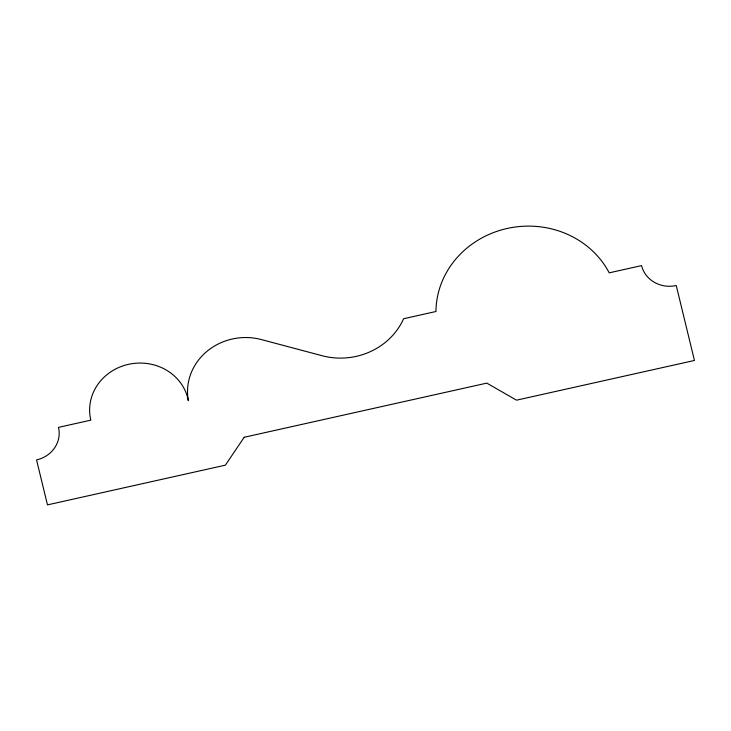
<?xml version="1.0" encoding="UTF-8"?>
<svg xmlns="http://www.w3.org/2000/svg" width="731" height="731" viewBox="0 0 731 731"><rect width="100%" height="100%" fill="white"/><g stroke="black" fill="none" stroke-linecap="round" stroke-linejoin="round"><path stroke-width="1.1" d="M244.191 437.266L225.395 465.163L47.478 504.883L36.55 459.918A29.03 26.956 -5.8 0 0 58.48 427.37L90.836 420.151A49.772 46.217 -5.8 0 1 129.634 364.093A49.772 46.217 -5.8 0 1 188.36 400.725A57.365 53.262 -5.8 0 1 261.369 339.568L322.051 355.714A67.371 62.555 -5.8 0 0 403.603 318.725L435.95 311.507A91.247 84.723 -5.8 0 1 507.113 228.474A91.247 84.723 -5.8 0 1 609.215 272.837L641.562 265.609A29.03 26.956 -5.8 0 0 676.239 285.529L694.45 360.465L516.534 400.177L486.809 383.117L244.191 437.266"/></g></svg>
